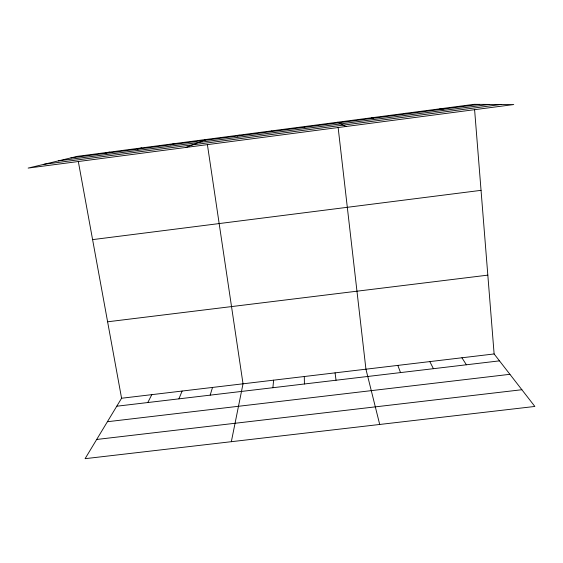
<?xml version="1.0" encoding="UTF-8"?>
<svg xmlns="http://www.w3.org/2000/svg" width="563" height="563" viewBox="0 0 563 563"><rect width="100%" height="100%" fill="white"/><g stroke="black" fill="none" stroke-linecap="round" stroke-linejoin="round"><path stroke-width="0.84" d="M272.907 387.71L273.611 380.166M231.33 441.695L243.026 383.804L207.395 144.571M210.161 395.149L212.525 387.428M178.928 398.85L182.123 391.046M147.802 402.538L151.806 394.649M78.313 161.461L121.58 398.245L85.083 458.676L534.85 406.451L494.124 353.951L474.581 109.461M271.056 131.651L271.866 130.848M237.431 136.056L239.191 135.127M185.853 147.45L206.621 139.399M170.512 144.825L174.157 143.649M137.217 149.188L141.792 147.893M104.035 153.537L109.532 152.123M70.959 157.872L479.31 104.359M58.404 160.863L489.374 104.415M43.942 164.312L501 104.486M92.592 239.627L481.048 190.343M107.61 321.797L487.825 275.138M121.58 398.245L494.124 353.951M116.759 406.219L499.48 360.862M107.392 421.729L509.916 374.311M96.688 439.464L521.873 389.723M439.837 108.828L443.961 108.99M405.62 113.311L408.731 113.606M371.517 117.78L373.621 118.209M337.526 122.241L346.041 126.499M461.927 357.779L466.389 364.782M429.829 361.601L433.404 368.688M397.83 365.401L400.525 372.586M379.708 424.467L365.936 369.194L338.131 127.47M304.646 126.548L304.787 127.224M335.069 372.861L336.034 380.229M304.294 376.52L304.421 383.98M77.377 156.338L28.15 168.084L513.737 104.556L474.166 104.324L77.377 156.338"/></g></svg>
